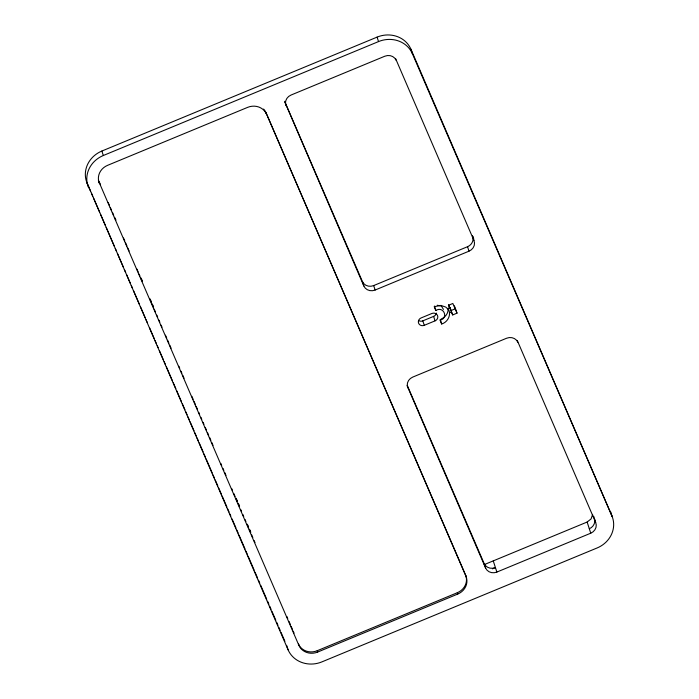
<?xml version="1.0" encoding="UTF-8"?>
<svg xmlns="http://www.w3.org/2000/svg" width="699" height="699" viewBox="0 0 699 699"><rect width="100%" height="100%" fill="white"/><g stroke="black" fill="none" stroke-linecap="round" stroke-linejoin="round"><path stroke-width="1.05" d="M448.085 308.678C448.54 313.266 445.254 317.363 441.148 319.032M592.647 514.385L591.083 518.92L587.134 522.039L484.18 564.643M448.618 304.624L449.78 308.198L447.806 309.019L445.787 307.088L440.912 305.428L434.21 306.686L435.861 310.513C443.481 305.542 449.038 318.194 440.038 320.177L441.689 324.013C448.129 322.003 451.781 314.297 447.998 308.364L449.973 307.543L452.69 314.943L457.006 313.152L455.844 309.578M407.246 386.031L485.604 568.034A8.764 8.03 -18 0 0 496.875 572.062L590.751 533.197L589.309 528.741C592.883 527.326 595.487 523.385 594.674 519.506M101.871 151.045L377.084 37.117A26.3 24.081 -18 0 1 410.916 49.183L611.861 515.783A26.3 24.081 -18 0 1 597.129 547.955L321.916 661.883A26.3 24.081 -18 0 1 288.084 649.817L87.139 183.217A26.3 24.081 -18 0 1 101.871 151.045L103.321 155.51A26.3 24.081 -18 0 0 88.59 187.69M103.321 155.51L378.535 41.582A26.3 24.081 -18 0 1 412.366 53.648L611.861 515.783M284.633 101.329L362.405 281.54A8.764 8.03 -18 0 0 373.685 285.568L467.552 246.703A8.764 8.03 -18 0 0 473.066 239.058M284.921 102.22L363.856 286.013A8.764 8.03 -18 0 0 375.136 290.033L469.012 251.168A8.764 8.03 -18 0 0 473.922 240.447L472.463 235.982L473.756 238.971M418.518 320.465A4.386 4.011 -18 0 0 422.816 320.858L433.607 316.394A4.386 4.011 -18 0 0 436.316 313.1M451.239 310.47L455.556 308.687L454.306 305.786M449.457 312.829L451.432 312.007L449.973 307.543M424.267 325.323L435.058 320.858A4.386 4.011 -18 0 0 437.513 315.494A4.386 4.011 -18 0 0 431.877 313.484L421.086 317.949A4.386 4.011 -18 0 0 418.631 323.314A4.386 4.011 -18 0 0 424.267 325.323L422.816 320.858M492.402 568.837L495.425 567.588A8.764 8.03 -18 0 1 484.154 563.569L407.237 385.35M465.499 574.849L465.936 576.194A14.609 13.377 -18 0 1 457.749 594.063L317.669 652.053A14.609 13.377 -18 0 1 298.875 645.352L298.438 644.006A14.609 13.377 -18 0 0 317.232 650.717L457.312 592.726A14.609 13.377 -18 0 0 465.499 574.849L266.004 112.722A14.609 13.377 -18 0 0 263.584 109.07M437.242 305.245L441.401 306.092L443.463 309.421M395.555 58.498L473.922 240.447M517.269 340.483L595.662 522.468A8.764 8.03 -18 0 1 590.751 533.197M457.006 313.152L452.838 303.48L448.522 305.271L449.78 308.198M451.432 312.007L452.69 314.943M266.004 112.722L465.936 576.194M141.119 278.141L142.413 281.129M150.163 299.076L151.447 302.064M152.312 304.056L153.605 307.053M236.14 498.247L237.433 501.244M238.289 503.236L239.582 506.225M247.332 524.171L248.617 527.16M249.482 529.152L250.775 532.149M99.634 182.701L100.49 184.676M108.162 202.457L109.446 205.419M110.293 207.393L111.578 210.355M112.425 212.33L113.71 215.292M114.557 217.267L115.842 220.229L115.213 218.315M123.505 237.992L124.798 240.998M125.663 242.999L126.965 246.004M127.83 248.005L129.123 251.011M136.908 269.045L138.21 272.051M139.075 274.06L139.94 276.061M140.805 278.062L142.098 281.068M149.883 299.102L151.185 302.108M152.05 304.117L153.343 307.123M154.208 309.124L155.51 312.13M156.803 315.135L157.668 317.136M158.97 320.142L159.835 322.152M161.128 325.157L161.993 327.158M165.453 335.171L166.755 338.176M167.62 340.186L168.913 343.192M169.778 345.192L171.08 348.198M178.865 366.232L179.73 368.233M181.024 371.239L181.889 373.249M182.754 375.249L184.055 378.255M191.841 396.289L193.134 399.295M193.999 401.296L195.301 404.302M196.166 406.311L197.459 409.317M198.761 412.323L199.626 414.324M200.919 417.329L201.784 419.33M203.086 422.336L203.951 424.345M205.244 427.351L206.546 430.357M207.411 432.358L208.704 435.363M209.569 437.364L210.871 440.37M211.736 442.38L213.029 445.385M220.814 463.42L221.679 465.42M222.981 468.426L223.846 470.427M224.711 472.437L226.004 475.442M231.631 488.461L232.496 490.471M233.789 493.477L235.091 496.482M235.956 498.483L237.249 501.489M238.114 503.49L239.416 506.495M240.709 509.501L241.574 511.511M242.876 514.516L243.741 516.517M245.034 519.523L245.899 521.524M247.201 524.53L248.494 527.535M249.36 529.545L250.661 532.551M251.526 534.552L252.82 537.557M254.121 540.563L254.986 542.564M286.913 616.535L287.752 618.484M289.019 621.402L290.277 624.321M291.116 626.269L292.374 629.196M293.222 631.145L294.061 633.093M98.376 180.228A14.609 13.377 -18 0 0 98.952 181.88L298.875 645.352M87.139 183.217L90.599 191.238M91.464 193.247L92.766 196.253M93.631 198.254L99.686 212.295M100.551 214.296L105.313 225.323M106.178 227.332L114.4 246.371M115.265 248.381L116.567 251.387M117.432 253.388L123.487 267.429M124.352 269.43L125.654 272.435M126.519 274.445L130.416 283.462M131.281 285.472L132.574 288.477M133.439 290.478L139.503 304.519M140.368 306.52L145.13 317.547M145.995 319.557L147.288 322.562M149.455 327.569L154.217 338.596M155.082 340.605L156.375 343.611M157.24 345.621L158.105 347.621M159.407 350.627L163.304 359.653M164.169 361.654L165.462 364.66M166.327 366.669L172.391 380.702M173.256 382.711L175.851 388.723M176.716 390.724L181.478 401.75M182.343 403.76L184.938 409.771M185.803 411.781L187.105 414.787M187.97 416.787L189.263 419.802M190.128 421.803L194.025 430.829M194.89 432.83L196.192 435.835M197.057 437.845L198.35 440.851M199.215 442.851L203.112 451.877M203.977 453.878L205.279 456.893M206.144 458.894L212.199 472.926M213.064 474.936L214.366 477.941M215.231 479.942L217.826 485.962M218.691 487.963L221.286 493.983M222.151 495.984L226.913 507.011M227.778 509.012L229.08 512.026M229.945 514.027L230.81 516.037M232.103 519.042L236 528.06M236.865 530.069L238.167 533.075M239.032 535.076L245.087 549.117M245.952 551.118L247.254 554.124M248.119 556.133L254.174 570.166M255.039 572.166L257.634 578.187M258.499 580.187L259.801 583.193M260.666 585.203L266.721 599.235M267.595 601.245L268.888 604.251M269.753 606.251L271.055 609.257M271.92 611.267L275.817 620.284M276.682 622.293L277.975 625.299M278.84 627.309L280.142 630.315M281.007 632.315L284.904 641.341M593.634 516.133L595.662 522.468M587.134 522.039L589.309 528.741M410.916 49.183L412.366 53.648M467.552 246.703L469.012 251.168M377.084 37.117L378.535 41.582M440.239 319.539L441.689 324.013M434.411 306.048L435.861 310.513M433.607 316.394L435.058 320.858M493.249 560.886L496.875 572.062M484.154 563.569L485.604 568.034M373.685 285.568L375.136 290.033M362.405 281.54L363.856 286.013M457.312 592.726L457.749 594.063M317.232 650.717L317.669 652.053M286.634 645.352L288.084 649.817M98.952 181.88L99.38 183.217A14.609 13.377 -18 0 1 107.567 165.348L247.647 107.358A14.609 13.377 -18 0 1 266.441 114.059M610.41 511.31A26.3 24.081 -18 0 1 611.896 516.343M407.823 387.814A8.764 8.03 -18 0 1 412.733 377.093L506.574 338.246A8.764 8.03 -18 0 1 517.854 342.265M286.083 105.794A8.764 8.03 -18 0 1 290.994 95.064L384.834 56.217A8.764 8.03 -18 0 1 396.106 60.245M472.463 235.982A8.764 8.03 -18 0 1 472.935 237.485"/></g></svg>
